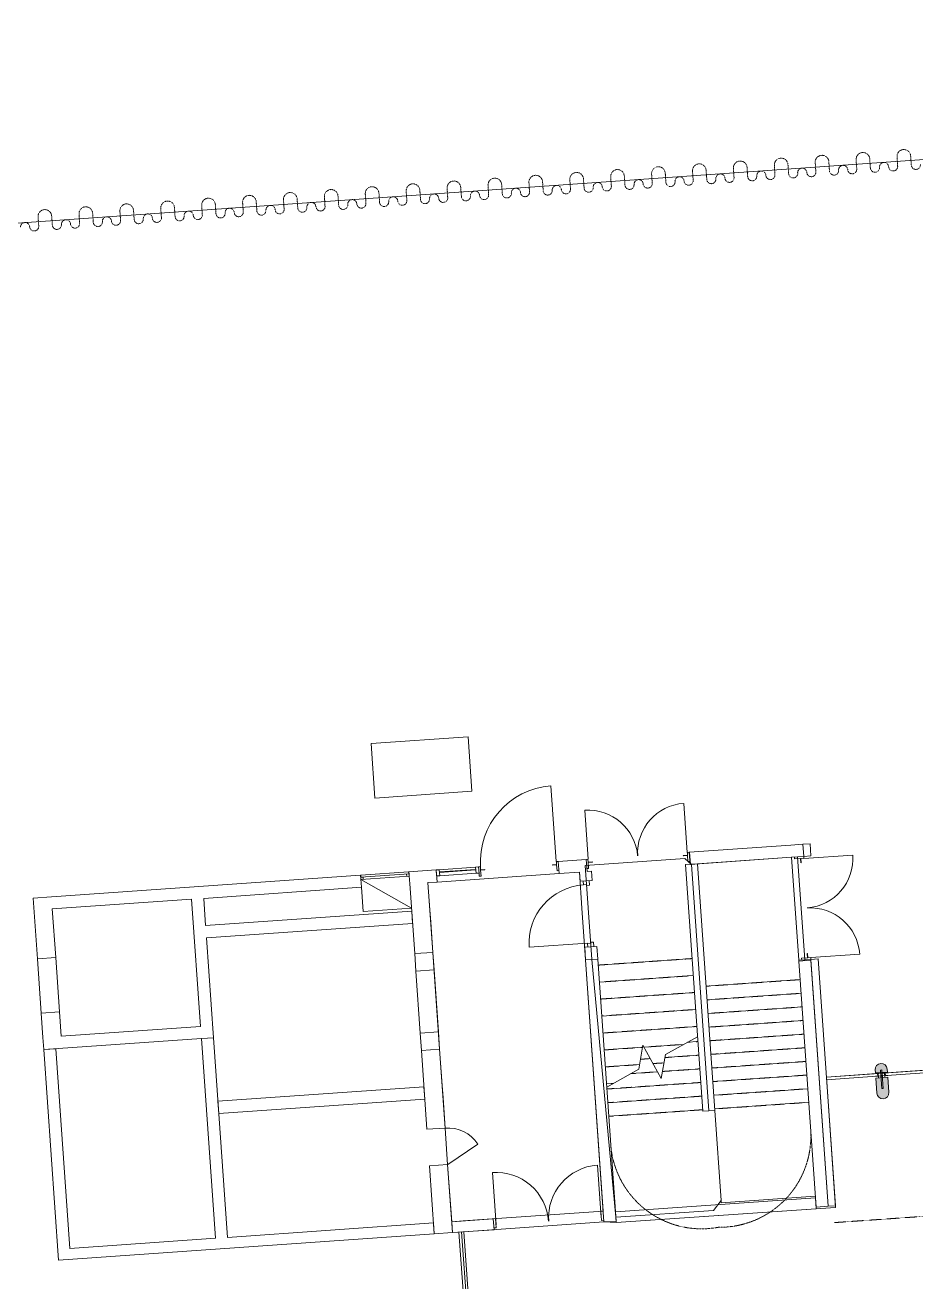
# Model space of a CAD drawing. Header units: millimetres. Extents: x 306 to 836129804, y -168137 to 818603917.
# Drawn here: x 833865525 to 833880189, y 818038925 to 818059616 of the extents above; entities that cross this region are included whole.
import ezdxf

# ---------------------------------------------------------------- set-up
doc = ezdxf.new("R2010")
doc.units = ezdxf.units.MM
doc.header["$LTSCALE"] = 3
for name, pattern in [('HIDDEN', [0.375, 0.25, -0.125]), ('Overhead', [1.8, 1.2, -0.6]), ('SMALL DASH', [1.06, 0.53, -0.53])]:
    doc.linetypes.add(name, pattern=pattern)
for name, color, linetype, lineweight in [('A-000-M_MASS', 251, 'Continuous', 13), ('A-010-M_LINE', 251, 'Continuous', 13), ('A-200-M_WALL_EXT', 251, 'Continuous', 13), ('A-200-M_WALL_INT', 251, 'Continuous', 13), ('A-214-M_CURT_WALL', 251, 'Continuous', 13), ('A-215-M_CURT_PANEL', 251, 'Continuous', 13), ('A-242-M_STAIR', 251, 'Continuous', 13), ('A-242-MB_STAIR', 251, 'Continuous', 13), ('A-314-M_WINDOW', 251, 'Continuous', 13), ('A-325-M_DOOR', 251, 'Continuous', 13), ('A-325-M_DOOR__FRAME', 251, 'Continuous', 13), ('A-770-ME_FFE_SA', 251, 'Continuous', 13), ('A-810-M_ROOMS', 251, 'Continuous', 13), ('S-280-M_COLUMN', 253, 'Continuous', 9), ('Z-060-M_DETAIL', 253, 'Continuous', 5), ('Z-060-M_LINE_MEDIUM', 253, 'Continuous', 9)]:
    doc.layers.add(name, color=color, linetype=linetype, lineweight=lineweight)
doc.layers.add('UAJ-00XREF', color=7, linetype='Continuous')
doc.layers.get('A-770-ME_FFE_SA').off()

# ---------------------------------------------------------------- blocks, each defined once
blk = doc.blocks.new('System Panel - ARC_Glazed-39933038-0300')
at = {"layer": 'A-215-M_CURT_PANEL', "lineweight": 9}
for p, q in [((-455, 0), (445, 0)), ((-455, -44), (-455, 0)), ((445, -44), (445, 0)), ((445, -44), (-455, -44))]:
    blk.add_line(p, q, dxfattribs=at)
blk = doc.blocks.new('System Panel - ARC_Glazed-27605841-0300')
at = {"layer": 'A-215-M_CURT_PANEL', "lineweight": 9}
for p, q in [((-740, 0), (740, 0)), ((-740, -44), (-740, 0)), ((740, -44), (740, 0)), ((740, -44), (-740, -44))]:
    blk.add_line(p, q, dxfattribs=at)
blk = doc.blocks.new('Circular Mullion - ARC_CW_CERAMIC MULLION-30650210-0300')
at = {"layer": 'Z-060-M_LINE_MEDIUM', "lineweight": 18}
h = blk.add_hatch(color=256, dxfattribs=at)
h.paths.add_polyline_path([(0, 160), (28, 156), (50, 147), (76, 124), (87, 110), (97, 86), (100, 46), (100, 10), (-100, 10), (-100, 60), (-93, 94), (-87, 110), (-71, 131), (-50, 147), (-17, 158), (-10, 159)], flags=0)
h.paths.add_polyline_path([(-17, -73), (100, -73), (100, -323), (93, -358), (87, -373), (71, -394), (45, -412), (21, -421), (0, -423), (-26, -420), (-50, -410), (-76, -388), (-87, -373), (-97, -349), (-100, -323), (-100, -73), (-46, -73)], flags=0)
at = {"layer": 'Z-060-M_DETAIL', "lineweight": 18}
for p, q in [((-100, 60), (-100, 10)), ((-100, 10), (100, 10)), ((100, 10), (100, 60)), ((100, -73), (-100, -73)), ((-100, -73), (-100, -323)), ((100, -323), (100, -73))]:
    blk.add_line(p, q, dxfattribs=at)
for centre, start, end in [((0, 60), 0, 180), ((0, -323), 180, 360)]:
    blk.add_arc(centre, 100, start, end, dxfattribs=at)
at = {"layer": 'Z-060-M_LINE_MEDIUM'}
for p, q in [((-63, 0), (-100, 0)), ((-63, -44), (-63, 0)), ((-52, 10), (-52, -73)), ((-10, 53), (-10, -252)), ((10, 53), (-10, 53)), ((10, -252), (10, 53)), ((52, 10), (52, -73)), ((63, 0), (100, 0)), ((63, -44), (63, 0)), ((-63, -44), (-100, -44)), ((63, -44), (100, -44)), ((-10, -252), (10, -252))]:
    blk.add_line(p, q, dxfattribs=at)
blk = doc.blocks.new('Circular Mullion - CERAMIC_MULLIONS-V80-0300')
at = {"layer": 'Z-060-M_DETAIL'}
h = blk.add_hatch(dxfattribs=at)
h.set_pattern_fill('FP_44', color=256, style=0, pattern_type=2)
h.set_pattern_definition([(310, (-84054.7, 117456.2), (-378.663, -1413.188), [152.4, -1676.4]), (5, (-84054.7, 117456.2), (-543.072, 1456.275), [121.92, -1341.12]), (259.549, (-83933.3, 117466.8), (-1597.993, -889.342), [129.52, -1424.721]), (313.816, (-84054.7, 117049.8), (-425.657, -2152.884), [228.6, -2514.6]), (263.364, (-83874, 117077.8), (-2302.92, -1490.54), [194.28, -2137.08]), (8.816, (-84054.7, 117049.8), (1210.45, 2461.697), [182.88, -2011.68]), (339, (-83851.5, 117151.4), (353.941, -1419.581), [152.4, -1676.4]), (34, (-83851.5, 117151.4), (-1180.998, 1010.4), [121.92, -1341.12]), (288.549, (-83750.5, 117219.6), (-966.475, -1552.558), [129.52, -1424.721]), (322.5, (-84054.74, 117456.17), (659.7864, 151.2082), [67.056, -1257.808, 67.056, -2640.584]), (322.5, (-84054.74, 117456.17), (659.7864, 151.2082), [-1391.92, -1294.384, 67.056, -1279.144]), (352.5, (-84054.74, 117456.2), (723.772, 635.782), [67.056, -709.168, 67.056, -1740.408]), (352.5, (-84054.74, 117456.2), (723.772, 635.782), [-843.28, -1227.328, 67.056, -446.024]), (32.5, (-84507.9, 117456.2), (499.9629, 963.7279), [67.056, -440.944, 67.056, -3621.024]), (32.5, (-84507.9, 117456.2), (499.9629, 963.7279), [-575.056, -1517.904, 67.056, -2036.064]), (42.5, (-84711.1, 117456.2), (-99.357, 1198.254), [67.056, -593.344, 67.056, -2479.04]), (42.5, (-84711.1, 117456.2), (-99.357, 1198.254), [-727.456, -985.52, 67.056, -1426.464])])
h.paths.add_polyline_path([(10, 73), (10, -10), (-10, -10), (-10, 73)], flags=0)
at = {"layer": 'A-214-M_CURT_WALL', "lineweight": 9}
for p, q in [((-10, 73), (-10, -10)), ((10, -10), (10, 73))]:
    blk.add_line(p, q, dxfattribs=at)
blk = doc.blocks.new('ARC_DOOR_METAL_M20-FH-I - 1600x2100mm-38831078-0300')
at = {"layer": 'A-325-M_DOOR'}
for p, q in [((-867, -16), (-867, 849)), ((867, -16), (867, 849))]:
    blk.add_line(p, q, dxfattribs=at)
for centre, start, end in [((-867, -16), 360, 90), ((867, -16), 90, 180)]:
    blk.add_arc(centre, 866, start, end, dxfattribs=at)
at = {"layer": 'A-325-M_DOOR__FRAME'}
for p, q in [((-870, 90), (-907, 90)), ((-870, -62), (-870, 90)), ((907, 90), (870, 90)), ((870, 90), (870, -62)), ((-907, -62), (-870, -62)), ((870, -62), (907, -62))]:
    blk.add_line(p, q, dxfattribs=at)
blk = doc.blocks.new('ARC_DOOR_METAL_M10-TL-O - 1100x2500mm-40104775-0300')
at = {"layer": 'A-325-M_DOOR'}
blk.add_line((624, 100), (624, 1348), dxfattribs=at)
at = {"layer": 'A-325-M_DOOR', "lineweight": 9}
for p, q in [((-627, 100), (-657, 100)), ((-657, 0), (-657, -52)), ((-627, 53), (-627, 100)), ((-557, 53), (-627, 53)), ((-627, -52), (-627, 46)), ((-627, 46), (-557, 46)), ((-557, 46), (-557, 53)), ((627, 53), (557, 53)), ((557, 53), (557, 46)), ((557, 46), (627, 46)), ((657, 100), (627, 100)), ((627, 100), (627, 53)), ((627, 46), (627, -52)), ((-657, -52), (-627, -52)), ((627, -52), (657, -52))]:
    blk.add_line(p, q, dxfattribs=at)
at = {"layer": 'A-325-M_DOOR__FRAME'}
blk.add_arc((624, 100), 1248, 90, 180, dxfattribs=at)
blk = doc.blocks.new('ARC_ACCESS_PANEL_SINGLE_TIMBER_TYPE11 - 600w x 2000h-39249712-0300')
at = {"layer": 'A-325-M_DOOR'}
blk.add_line((425, 75), (125, 595), dxfattribs=at)
blk.add_arc((425, 75), 600, 120, 180, dxfattribs=at)
blk = doc.blocks.new('System Panel - ARC_Glazed-39981891-0300')
at = {"layer": 'A-215-M_CURT_PANEL', "lineweight": 9}
for p, q in [((-1387.5, 44), (1387.5, 44)), ((-1387.5, 0), (-1387.5, 44)), ((1387.5, 0), (1387.5, 44)), ((1387.5, 0), (-1387.5, 0))]:
    blk.add_line(p, q, dxfattribs=at)
blk = doc.blocks.new('ARC_TFP_FS_HR_DISPLAY - ARC_TFP_FS_HR_800x500 _WIDE_-V299-0300')
at = {"layer": 'Z-060-M_DETAIL'}
for p, q in [((400, 30), (-400, 560)), ((400, 560), (-400, 560)), ((-400, 430), (-400, 30)), ((-400, 30), (400, 30))]:
    blk.add_line(p, q, dxfattribs=at)
blk = doc.blocks.new('Louvre Panel - Louvre Panel-39427344-0300')
at = {"layer": 'A-000-M_MASS', "lineweight": 18}
for p, q in [((-350, 0), (-300, 0)), ((-350, -100), (-350, 0)), ((-300, -100), (-300, 0)), ((350, 0), (300, 0)), ((300, -100), (300, 0)), ((350, -100), (350, 0)), ((-350, -100), (-300, -100)), ((-300, -44), (-300, -37)), ((300, -37), (-300, -37)), ((300, -44), (-300, -44)), ((300, -37), (300, -44)), ((350, -100), (300, -100))]:
    blk.add_line(p, q, dxfattribs=at)
at = {"layer": 'A-000-M_MASS'}
for p, q in [((300, 0), (-300, 0)), ((-300, -100), (300, -100))]:
    blk.add_line(p, q, dxfattribs=at)
blk = doc.blocks.new('ARC_DOOR_METAL_M20-TL-O_FOH - 1500x2500mm-V322-0300')
at = {"layer": 'A-325-M_DOOR', "lineweight": 9}
for p, q in [((-850, 52), (-820, 52)), ((-820, 52), (-820, -46)), ((820, 52), (850, 52)), ((820, -46), (820, 52)), ((-820, -100), (-850, -100)), ((-820, -46), (-750, -46)), ((-820, -53), (-820, -100)), ((-750, -53), (-820, -53)), ((-750, -46), (-750, -53)), ((750, -46), (820, -46)), ((750, -53), (750, -46)), ((820, -53), (750, -53)), ((820, -100), (820, -53)), ((850, -100), (820, -100))]:
    blk.add_line(p, q, dxfattribs=at)
at = {"layer": 'A-325-M_DOOR'}
for p, q in [((-817, -100), (-817, -908)), ((817, -100), (817, -908))]:
    blk.add_line(p, q, dxfattribs=at)
for centre, start, end in [((-817, -91), 270, 359.4001), ((817, -91), 180.5999, 270)]:
    blk.add_arc(centre, 817, start, end, dxfattribs=at)
blk = doc.blocks.new('3A35X-MAGP-P-MP-00')
at = {"layer": 'A-314-M_WINDOW'}
h = blk.add_hatch(dxfattribs=at)
h.set_pattern_fill('FP_137', color=256, angle=3.9989, style=0, pattern_type=2)
h.set_pattern_definition([(48.9989, (834383717.2, 817919328.7), (-1484.655, 1290.64), []), (138.9989, (834383717.2, 817919328.7), (-1290.64, -1484.655), [])])
h.paths.add_polyline_path([(834451594, 818045641), (834451592, 818045676), (834450804, 818045621), (834450806, 818045586), (834451109, 818045607)], flags=0)
at = {"layer": 'A-010-M_LINE'}
blk.add_line((834491750, 818059616), (834374483, 818051418), dxfattribs=at)
at = {"layer": 'A-010-M_LINE', "linetype": 'SMALL DASH'}
for p, q in [((834458969, 818057248), (834458958, 818057401)), ((834459193, 818057264), (834459183, 818057416)), ((834459642, 818057296), (834459632, 818057448)), ((834459867, 818057311), (834459856, 818057463)), ((834455827, 818057029), (834455816, 818057181)), ((834456276, 818057060), (834456265, 818057212)), ((834456500, 818057076), (834456489, 818057228)), ((834456949, 818057107), (834456938, 818057259)), ((834457173, 818057123), (834457163, 818057275)), ((834457622, 818057154), (834457612, 818057306)), ((834457847, 818057170), (834457836, 818057322)), ((834458296, 818057201), (834458285, 818057354)), ((834458520, 818057217), (834458509, 818057369)), ((834452909, 818056825), (834452898, 818056977)), ((834453133, 818056841), (834453123, 818056993)), ((834453582, 818056872), (834453572, 818057024)), ((834453807, 818056888), (834453796, 818057040)), ((834454256, 818056919), (834454245, 818057071)), ((834454480, 818056935), (834454469, 818057087)), ((834454929, 818056966), (834454918, 818057118)), ((834455153, 818056982), (834455143, 818057134)), ((834455602, 818057013), (834455592, 818057165)), ((834450215, 818056637), (834450205, 818056789)), ((834450440, 818056652), (834450429, 818056804)), ((834450889, 818056684), (834450878, 818056836)), ((834451113, 818056699), (834451103, 818056851)), ((834451562, 818056731), (834451551, 818056883)), ((834451787, 818056746), (834451776, 818056899)), ((834452235, 818056778), (834452225, 818056930)), ((834452460, 818056793), (834452449, 818056946)), ((834446849, 818056401), (834446838, 818056553)), ((834447073, 818056417), (834447062, 818056569)), ((834447522, 818056448), (834447511, 818056600)), ((834447746, 818056464), (834447736, 818056616)), ((834448195, 818056495), (834448185, 818056647)), ((834448420, 818056511), (834448409, 818056663)), ((834448869, 818056542), (834448858, 818056695)), ((834449093, 818056558), (834449082, 818056710)), ((834449542, 818056589), (834449531, 818056742)), ((834449766, 818056605), (834449756, 818056757)), ((834445502, 818056307), (834445491, 818056459)), ((834445726, 818056323), (834445716, 818056475)), ((834446175, 818056354), (834446165, 818056506)), ((834446400, 818056370), (834446389, 818056522))]:
    blk.add_line(p, q, dxfattribs=at)
at = {"layer": 'A-010-M_LINE', "linetype": 'Overhead'}
blk.add_line((834458605, 818039901), (834473224, 818040923), dxfattribs=at)
at = {"layer": 'A-010-M_LINE', "linetype": 'SMALL DASH'}
for centre, radius, start, end in [((834457051, 818057267), 112, 3.9989, 183.9989), ((834457724, 818057314), 112, 3.9989, 183.9989), ((834458397, 818057361), 112, 3.9989, 183.9989), ((834459071, 818057408), 112, 3.9989, 183.9989), ((834459744, 818057456), 112, 3.9989, 183.9989), ((834454357, 818057079), 112, 3.9989, 183.9989), ((834455030, 818057126), 112, 3.9989, 183.9989), ((834455704, 818057173), 112, 3.9989, 183.9989), ((834456377, 818057220), 112, 3.9989, 183.9989), ((834457398, 818057139), 75, 3.9989, 183.9989), ((834457922, 818057175), 75, 183.9989, 3.9989), ((834458071, 818057186), 75, 3.9989, 183.9989), ((834458221, 818057196), 75, 183.9989, 3.9989), ((834458221, 818057196), 75, 183.9989, 3.9989), ((834458595, 818057222), 75, 183.9989, 3.9989), ((834458745, 818057233), 75, 3.9989, 183.9989), ((834458894, 818057243), 75, 183.9989, 3.9989), ((834458894, 818057243), 75, 183.9989, 3.9989), ((834459268, 818057269), 75, 183.9989, 3.9989), ((834459418, 818057280), 75, 3.9989, 183.9989), ((834459568, 818057290), 75, 183.9989, 3.9989), ((834459568, 818057290), 75, 183.9989, 3.9989), ((834459942, 818057316), 75, 183.9989, 3.9989), ((834451664, 818056891), 112, 3.9989, 183.9989), ((834452337, 818056938), 112, 3.9989, 183.9989), ((834453010, 818056985), 112, 3.9989, 183.9989), ((834453684, 818057032), 112, 3.9989, 183.9989), ((834454031, 818056903), 75, 3.9989, 183.9989), ((834454704, 818056950), 75, 3.9989, 183.9989), ((834454854, 818056961), 75, 183.9989, 3.9989), ((834454854, 818056961), 75, 183.9989, 3.9989), ((834455228, 818056987), 75, 183.9989, 3.9989), ((834455378, 818056997), 75, 3.9989, 183.9989), ((834455527, 818057008), 75, 183.9989, 3.9989), ((834455527, 818057008), 75, 183.9989, 3.9989), ((834455902, 818057034), 75, 183.9989, 3.9989), ((834456051, 818057045), 75, 3.9989, 183.9989), ((834456201, 818057055), 75, 183.9989, 3.9989), ((834456201, 818057055), 75, 183.9989, 3.9989), ((834456575, 818057081), 75, 183.9989, 3.9989), ((834456725, 818057092), 75, 3.9989, 183.9989), ((834456874, 818057102), 75, 183.9989, 3.9989), ((834456874, 818057102), 75, 183.9989, 3.9989), ((834457248, 818057128), 75, 183.9989, 3.9989), ((834457547, 818057149), 75, 183.9989, 3.9989), ((834457547, 818057149), 75, 183.9989, 3.9989), ((834448297, 818056655), 112, 3.9989, 183.9989), ((834448970, 818056702), 112, 3.9989, 183.9989), ((834449644, 818056749), 112, 3.9989, 183.9989), ((834450317, 818056797), 112, 3.9989, 183.9989), ((834450990, 818056844), 112, 3.9989, 183.9989), ((834451338, 818056715), 75, 3.9989, 183.9989), ((834452011, 818056762), 75, 3.9989, 183.9989), ((834452161, 818056773), 75, 183.9989, 3.9989), ((834452161, 818056773), 75, 183.9989, 3.9989), ((834452535, 818056799), 75, 183.9989, 3.9989), ((834452684, 818056809), 75, 3.9989, 183.9989), ((834452834, 818056820), 75, 183.9989, 3.9989), ((834452834, 818056820), 75, 183.9989, 3.9989), ((834453208, 818056846), 75, 183.9989, 3.9989), ((834453358, 818056856), 75, 3.9989, 183.9989), ((834453507, 818056867), 75, 183.9989, 3.9989), ((834453507, 818056867), 75, 183.9989, 3.9989), ((834453881, 818056893), 75, 183.9989, 3.9989), ((834454181, 818056914), 75, 183.9989, 3.9989), ((834454181, 818056914), 75, 183.9989, 3.9989), ((834454555, 818056940), 75, 183.9989, 3.9989), ((834445603, 818056467), 112, 3.9989, 183.9989), ((834446277, 818056514), 112, 3.9989, 183.9989), ((834446950, 818056561), 112, 3.9989, 183.9989), ((834447624, 818056608), 112, 3.9989, 183.9989), ((834447971, 818056480), 75, 3.9989, 183.9989), ((834448644, 818056527), 75, 3.9989, 183.9989), ((834449168, 818056563), 75, 183.9989, 3.9989), ((834449318, 818056574), 75, 3.9989, 183.9989), ((834449467, 818056584), 75, 183.9989, 3.9989), ((834449467, 818056584), 75, 183.9989, 3.9989), ((834449841, 818056610), 75, 183.9989, 3.9989), ((834449991, 818056621), 75, 3.9989, 183.9989), ((834450141, 818056631), 75, 183.9989, 3.9989), ((834450141, 818056631), 75, 183.9989, 3.9989), ((834450515, 818056657), 75, 183.9989, 3.9989), ((834450664, 818056668), 75, 3.9989, 183.9989), ((834450814, 818056678), 75, 183.9989, 3.9989), ((834450814, 818056678), 75, 183.9989, 3.9989), ((834451188, 818056705), 75, 183.9989, 3.9989), ((834451487, 818056725), 75, 183.9989, 3.9989), ((834451487, 818056725), 75, 183.9989, 3.9989), ((834451861, 818056752), 75, 183.9989, 3.9989), ((834445277, 818056291), 75, 3.9989, 183.9989), ((834445951, 818056338), 75, 3.9989, 183.9989), ((834446100, 818056349), 75, 183.9989, 3.9989), ((834446100, 818056349), 75, 183.9989, 3.9989), ((834446475, 818056375), 75, 183.9989, 3.9989), ((834446624, 818056385), 75, 3.9989, 183.9989), ((834446774, 818056396), 75, 183.9989, 3.9989), ((834446774, 818056396), 75, 183.9989, 3.9989), ((834447148, 818056422), 75, 183.9989, 3.9989), ((834447298, 818056433), 75, 3.9989, 183.9989), ((834447447, 818056443), 75, 183.9989, 3.9989), ((834447447, 818056443), 75, 183.9989, 3.9989), ((834447821, 818056469), 75, 183.9989, 3.9989), ((834448121, 818056490), 75, 183.9989, 3.9989), ((834448121, 818056490), 75, 183.9989, 3.9989), ((834448495, 818056516), 75, 183.9989, 3.9989), ((834448794, 818056537), 75, 183.9989, 3.9989), ((834448794, 818056537), 75, 183.9989, 3.9989), ((834445427, 818056302), 75, 183.9989, 3.9989), ((834445427, 818056302), 75, 183.9989, 3.9989), ((834445801, 818056328), 75, 183.9989, 3.9989)]:
    blk.add_arc(centre, radius, start, end, dxfattribs=at)
at = {"layer": 'A-010-M_LINE', "linetype": 'HIDDEN'}
for centre, start, end in [((834456713, 818041324), 269.0573, 3.8392), ((834456414, 818041298), 183.9989, 280.537)]:
    blk.add_arc(centre, 1500, start, end, dxfattribs=at)
at = {"layer": 'A-200-M_WALL_EXT', "lineweight": 13}
for p, q in [((834457881, 818046116), (834456210, 818045999)), ((834458081, 818046129), (834457881, 818046116)), ((834458081, 818046129), (834458095, 818045930)), ((834456224, 818045799), (834456210, 818045999)), ((834457895, 818045916), (834456224, 818045799)), ((834458095, 818045930), (834457895, 818045916)), ((834452046, 818045708), (834451597, 818045676)), ((834451611, 818045477), (834451597, 818045676)), ((834452060, 818045508), (834452046, 818045708)), ((834451611, 818045477), (834451691, 818044329)), ((834451910, 818045498), (834452060, 818045508)), ((834451990, 818044350), (834451910, 818045498)), ((834451691, 818044329), (834451990, 818044350)), ((834454505, 818044225), (834454704, 818044239)), ((834454807, 818039911), (834454505, 818044225)), ((834455006, 818039925), (834454704, 818044239)), ((834458214, 818044219), (834458015, 818044205)), ((834458015, 818044205), (834458298, 818040155)), ((834458498, 818040169), (834458214, 818044219)), ((834451802, 818042733), (834452102, 818042754)), ((834451802, 818042733), (834451893, 818041437)), ((834452192, 818041457), (834452102, 818042754)), ((834451893, 818041437), (834452192, 818041457)), ((834451935, 818040838), (834452234, 818040859)), ((834452013, 818039716), (834451935, 818040838)), ((834452313, 818039737), (834452234, 818040859)), ((834458498, 818040169), (834458298, 818040155)), ((834454807, 818039911), (834455006, 818039925)), ((834452013, 818039716), (834452313, 818039737))]:
    blk.add_line(p, q, dxfattribs=at)
at = {"layer": 'A-200-M_WALL_INT'}
for p, q in [((834458201, 818046138), (834458081, 818046129)), ((834458081, 818046129), (834458095, 818045930)), ((834458201, 818046138), (834458214, 818045938)), ((834454055, 818045848), (834454515, 818045880)), ((834454069, 818045649), (834454055, 818045848)), ((834454528, 818045681), (834454515, 818045880)), ((834456349, 818045808), (834456150, 818045794)), ((834456433, 818041734), (834456150, 818045794)), ((834456217, 818045999), (834456210, 818045999)), ((834456224, 818045799), (834456210, 818045999)), ((834456231, 818045800), (834456217, 818045999)), ((834456231, 818045800), (834456224, 818045799)), ((834456349, 818045808), (834456633, 818041748)), ((834458214, 818045938), (834458095, 818045930)), ((834445711, 818045265), (834450799, 818045620)), ((834450799, 818045620), (834450804, 818045621)), ((834450799, 818045620), (834450813, 818045421)), ((834451592, 818045676), (834451597, 818045676)), ((834451597, 818045676), (834451599, 818045641)), ((834452045, 818045707), (834452046, 818045708)), ((834452059, 818045508), (834452045, 818045707)), ((834452060, 818045508), (834452046, 818045708)), ((834454069, 818045649), (834454404, 818045672)), ((834454404, 818045672), (834454414, 818045520)), ((834454603, 818045686), (834454528, 818045681)), ((834454603, 818045686), (834454614, 818045534)), ((834450813, 818045421), (834448219, 818045239)), ((834452059, 818045508), (834452060, 818045508)), ((834454614, 818045534), (834454414, 818045520)), ((834445711, 818045265), (834445412, 818045244)), ((834445481, 818044246), (834445412, 818045244)), ((834448019, 818045226), (834445725, 818045065)), ((834448166, 818043131), (834448019, 818045226)), ((834448219, 818045239), (834448250, 818044791)), ((834445781, 818044267), (834445725, 818045065)), ((834448250, 818044791), (834451642, 818045028)), ((834451642, 818045028), (834451656, 818044828)), ((834451656, 818044828), (834448264, 818044591)), ((834448264, 818044591), (834448379, 818042945)), ((834451691, 818044329), (834451990, 818044350)), ((834451990, 818044350), (834452010, 818044064)), ((834454690, 818044449), (834454490, 818044435)), ((834454505, 818044225), (834454490, 818044435)), ((834454704, 818044239), (834454690, 818044449)), ((834445781, 818044267), (834445481, 818044246)), ((834451711, 818044043), (834451691, 818044329)), ((834454704, 818044239), (834454505, 818044225)), ((834458213, 818044234), (834458014, 818044220)), ((834458015, 818044205), (834458014, 818044220)), ((834458214, 818044219), (834458015, 818044205)), ((834458333, 818044242), (834458213, 818044234)), ((834458498, 818040169), (834458213, 818044234)), ((834458213, 818044234), (834458214, 818044219)), ((834458617, 818040177), (834458333, 818044242)), ((834451711, 818044043), (834452010, 818044064)), ((834445844, 818043369), (834445544, 818043348)), ((834445544, 818043348), (834445572, 818042949)), ((834445844, 818043369), (834445871, 818042970)), ((834445871, 818042970), (834448166, 818043131)), ((834445572, 818042949), (834445586, 818042750)), ((834448180, 818042931), (834445586, 818042750)), ((834448379, 818042945), (834448180, 818042931)), ((834448379, 818042945), (834448180, 818042931)), ((834448410, 818039644), (834448180, 818042931)), ((834448609, 818039658), (834448379, 818042945)), ((834451782, 818043020), (834452082, 818043041)), ((834451802, 818042733), (834451782, 818043020)), ((834452082, 818043041), (834452102, 818042754)), ((834445786, 818042764), (834445586, 818042750)), ((834445828, 818039283), (834445586, 818042750)), ((834445786, 818042764), (834446015, 818039477)), ((834451802, 818042733), (834452102, 818042754)), ((834448452, 818041898), (834451844, 818042135)), ((834451858, 818041935), (834451844, 818042135)), ((834448466, 818041698), (834448452, 818041898)), ((834451858, 818041935), (834448466, 818041698)), ((834456633, 818041748), (834456433, 818041734)), ((834454995, 818040080), (834458287, 818040310)), ((834458300, 818040130), (834458287, 818040310)), ((834455008, 818039900), (834454995, 818040080)), ((834458300, 818040130), (834455008, 818039900)), ((834458617, 818040177), (834458498, 818040169)), ((834448609, 818039658), (834452001, 818039895)), ((834452001, 818039895), (834452013, 818039716)), ((834452984, 818039964), (834452300, 818039916)), ((834452300, 818039916), (834452313, 818039737)), ((834452984, 818039964), (834452997, 818039784)), ((834452013, 818039716), (834445828, 818039283)), ((834446015, 818039477), (834448410, 818039644)), ((834452313, 818039737), (834452997, 818039784))]:
    blk.add_line(p, q, dxfattribs=at)
at = {"layer": 'A-242-M_STAIR'}
for p, q in [((834458014, 818044220), (834457895, 818045916)), ((834456258, 818044248), (834454711, 818044140)), ((834456277, 818043968), (834454731, 818043860)), ((834456490, 818043793), (834458036, 818043901)), ((834456297, 818043689), (834454750, 818043581)), ((834456506, 818043568), (834458052, 818043676)), ((834456316, 818043410), (834454770, 818043302)), ((834456521, 818043344), (834458068, 818043452)), ((834456336, 818043130), (834454790, 818043022)), ((834456537, 818043119), (834458083, 818043228)), ((834456553, 818042895), (834458099, 818043003)), ((834455442, 818042787), (834454809, 818042743)), ((834456118, 818042835), (834455466, 818042789)), ((834456353, 818042881), (834456180, 818042869)), ((834456568, 818042671), (834458115, 818042779)), ((834455394, 818042503), (834454829, 818042464)), ((834455570, 818042601), (834455409, 818042590)), ((834455795, 818042531), (834455615, 818042519)), ((834456369, 818042657), (834455810, 818042618)), ((834456584, 818042446), (834458130, 818042554)), ((834455690, 818042384), (834455249, 818042353)), ((834456385, 818042432), (834455771, 818042389)), ((834456600, 818042222), (834458146, 818042330)), ((834454959, 818042192), (834454848, 818042184)), ((834456400, 818042208), (834454854, 818042100)), ((834456615, 818041997), (834458162, 818042105)), ((834456416, 818041983), (834454870, 818041875)), ((834456631, 818041773), (834458177, 818041881)), ((834456432, 818041759), (834454885, 818041651))]:
    blk.add_line(p, q, dxfattribs=at)
at = {"layer": 'A-242-M_STAIR', "linetype": 'Overhead'}
for p, q in [((834456258, 818044248), (834454711, 818044140)), ((834456277, 818043968), (834454731, 818043860)), ((834456490, 818043793), (834458036, 818043901)), ((834456297, 818043689), (834454750, 818043581)), ((834456506, 818043568), (834458052, 818043676)), ((834456316, 818043410), (834454770, 818043302)), ((834456521, 818043344), (834458068, 818043452)), ((834456336, 818043130), (834454790, 818043022)), ((834456537, 818043119), (834458083, 818043228)), ((834456553, 818042895), (834458099, 818043003)), ((834455442, 818042787), (834454809, 818042743)), ((834456118, 818042835), (834455466, 818042789)), ((834456353, 818042881), (834456180, 818042869)), ((834456568, 818042671), (834458115, 818042779)), ((834455394, 818042503), (834454829, 818042464)), ((834455570, 818042601), (834455409, 818042590)), ((834455795, 818042531), (834455615, 818042519)), ((834456369, 818042657), (834455810, 818042618)), ((834456584, 818042446), (834458130, 818042554)), ((834455690, 818042384), (834455249, 818042353)), ((834456385, 818042432), (834455771, 818042389)), ((834456600, 818042222), (834458146, 818042330)), ((834454959, 818042192), (834454848, 818042184)), ((834456400, 818042208), (834454854, 818042100)), ((834456615, 818041997), (834458162, 818042105)), ((834456416, 818041983), (834454870, 818041875)), ((834456631, 818041773), (834458177, 818041881)), ((834456432, 818041759), (834454885, 818041651))]:
    blk.add_line(p, q, dxfattribs=at)
at = {"layer": 'A-242-MB_STAIR'}
for p, q in [((834455818, 818042668), (834456348, 818042962)), ((834455381, 818042426), (834455448, 818042820)), ((834455448, 818042820), (834455751, 818042274)), ((834455751, 818042274), (834455818, 818042668)), ((834454852, 818042133), (834455381, 818042426))]:
    blk.add_line(p, q, dxfattribs=at)
at = {"layer": 'A-314-M_WINDOW', "lineweight": 18}
for p, q in [((834450841, 818045588), (834450801, 818045585)), ((834451592, 818045676), (834450804, 818045621)), ((834450804, 818045621), (834450806, 818045586)), ((834450806, 818045586), (834451594, 818045641)), ((834450843, 818045553), (834450841, 818045588)), ((834451599, 818045641), (834451559, 818045638)), ((834451559, 818045638), (834451562, 818045603)), ((834451594, 818045641), (834451592, 818045676)), ((834451602, 818045606), (834451599, 818045641))]:
    blk.add_line(p, q, dxfattribs=at)
at = {"layer": 'A-325-M_DOOR', "lineweight": 9}
for p, q in [((834457943, 818045919), (834457945, 818045889)), ((834457945, 818045889), (834458043, 818045896)), ((834458043, 818045896), (834458048, 818045826)), ((834458048, 818045826), (834458055, 818045827)), ((834458050, 818045897), (834458097, 818045900)), ((834458055, 818045827), (834458050, 818045897)), ((834458097, 818045900), (834458095, 818045930)), ((834454464, 818045524), (834454468, 818045464)), ((834454468, 818045464), (834454521, 818045468)), ((834454521, 818045468), (834454522, 818045453)), ((834454522, 818045453), (834454569, 818045456)), ((834454569, 818045456), (834454564, 818045531)), ((834454589, 818044502), (834454536, 818044498)), ((834454536, 818044498), (834454540, 818044438)), ((834454635, 818044520), (834454588, 818044517)), ((834454588, 818044517), (834454589, 818044502)), ((834454640, 818044445), (834454635, 818044520)), ((834458157, 818044260), (834458060, 818044253)), ((834458060, 818044253), (834458062, 818044224)), ((834458159, 818044331), (834458152, 818044330)), ((834458152, 818044330), (834458157, 818044260)), ((834458164, 818044261), (834458159, 818044331)), ((834458211, 818044264), (834458164, 818044261)), ((834458213, 818044234), (834458211, 818044264))]:
    blk.add_line(p, q, dxfattribs=at)
at = {"layer": 'A-325-M_DOOR'}
for p, q in [((834458097, 818045897), (834458904, 818045953)), ((834454536, 818044501), (834453576, 818044434)), ((834445544, 818043348), (834445481, 818044246)), ((834445844, 818043369), (834445781, 818044267)), ((834458211, 818044267), (834459018, 818044323)), ((834451782, 818043020), (834451711, 818044043)), ((834452082, 818043041), (834452010, 818044064))]:
    blk.add_line(p, q, dxfattribs=at)
for centre, radius, start, end in [((834458089, 818045896), 817, 274.5988, 3.9989), ((834454536, 818044501), 962, 93.9989, 183.9989), ((834458202, 818044266), 817, 3.9989, 93.399)]:
    blk.add_arc(centre, radius, start, end, dxfattribs=at)
at = {"layer": 'A-810-M_ROOMS', "flags": 128}
for points in [[(834456533, 818041741), (834456249, 818045799), (834456141, 818045894), (834454497, 818045779), (834454545, 818045084), (834454605, 818044232), (834455003, 818039990), (834456610, 818040102), (834456737, 818040264), (834456633, 818041748)], [(834458115, 818044212), (834458114, 818044227), (834457995, 818045923), (834457894, 818045916), (834456349, 818045808), (834456633, 818041748), (834456737, 818040264), (834456739, 818040227), (834458284, 818040335)], [(834478252, 818043680), (834458469, 818042297), (834458619, 818040152), (834456616, 818040012), (834455009, 818039900), (834455008, 818039900), (834454807, 818039911), (834454805, 818039911), (834452500, 818039750), (834452690, 818037021)]]:
    blk.add_lwpolyline(points, dxfattribs=at)
blk.add_lwpolyline([(834452060, 818045508), (834452059, 818045508), (834451910, 818045498), (834451910, 818045496), (834451941, 818045050), (834451955, 818044848), (834451990, 818044350), (834452102, 818042754), (834452143, 818042157), (834452158, 818041955), (834452192, 818041457), (834452234, 818040859), (834452300, 818039916), (834452487, 818039929), (834454794, 818040091), (834454505, 818044225), (834454505, 818044225), (834454445, 818045077), (834454445, 818045077), (834454404, 818045672), (834454069, 818045649)], close=True, dxfattribs=at)
at = {"layer": 'S-280-M_COLUMN', "lineweight": 13}
for p, q in [((834452569, 818047899), (834450973, 818047788)), ((834452569, 818047899), (834452632, 818047002)), ((834451036, 818046890), (834450973, 818047788)), ((834452632, 818047002), (834451036, 818046890))]:
    blk.add_line(p, q, dxfattribs=at)
at = {"lineweight": 18, "rotation": 183.9989085257713}
blk.add_blockref('ARC_DOOR_METAL_M20-TL-O_FOH - 1500x2500mm-V322-0300', (834455369, 818045840), dxfattribs=at)
at = {"layer": 'A-000-M_MASS', "lineweight": 18, "rotation": 3.998908525771384}
blk.add_blockref('Louvre Panel - Louvre Panel-39427344-0300', (834452395, 818045732), dxfattribs=at)
at = {"layer": 'A-214-M_CURT_WALL', "lineweight": 18, "rotation": 3.998908525771384}
blk.add_blockref('Circular Mullion - ARC_CW_CERAMIC MULLION-30650210-0300', (834459376, 818042361), dxfattribs=at)
at = {"layer": 'A-215-M_CURT_PANEL', "lineweight": 9}
for name, p, rotation in [('System Panel - ARC_Glazed-39933038-0300', (834458923, 818042329), 3.998908525771384), ('System Panel - ARC_Glazed-39981891-0300', (834452517, 818038360), 273.9989085257711)]:
    blk.add_blockref(name, p, dxfattribs=dict(at, rotation=rotation))
at = {"layer": 'A-215-M_CURT_PANEL', "rotation": 3.998908525771384}
blk.add_blockref('System Panel - ARC_Glazed-27605841-0300', (834460124, 818042413), dxfattribs=at)
at = {"layer": 'A-325-M_DOOR'}
for name, p, rotation in [('ARC_DOOR_METAL_M10-TL-O - 1100x2500mm-40104775-0300', (834453406, 818045702), 3.998908525771384), ('ARC_ACCESS_PANEL_SINGLE_TIMBER_TYPE11 - 600w x 2000h-39249712-0300', (834452130, 818041278), 273.9989085257721), ('ARC_DOOR_METAL_M20-FH-I - 1600x2100mm-38831078-0300', (834453895, 818039938), 3.998908525771384)]:
    blk.add_blockref(name, p, dxfattribs=dict(at, rotation=rotation))
at = {"layer": 'A-770-ME_FFE_SA', "rotation": 3.998908525771384}
blk.add_blockref('ARC_TFP_FS_HR_DISPLAY - ARC_TFP_FS_HR_800x500 _WIDE_-V299-0300', (834451242, 818045020), dxfattribs=at)
at = {"layer": 'Z-060-M_DETAIL', "lineweight": 9, "extrusion": (0, 0, -1), "rotation": 176.0010914742286}
blk.add_blockref('Circular Mullion - CERAMIC_MULLIONS-V80-0300', (-834459376, 818042361), dxfattribs=at)

msp = doc.modelspace()

# ---------------------------------------------------------------- block references
at = {"layer": 'UAJ-00XREF', "ltscale": 0.5}
msp.add_blockref('3A35X-MAGP-P-MP-00', (-579753, 0), dxfattribs=at)

doc.saveas('drawing.dxf')
